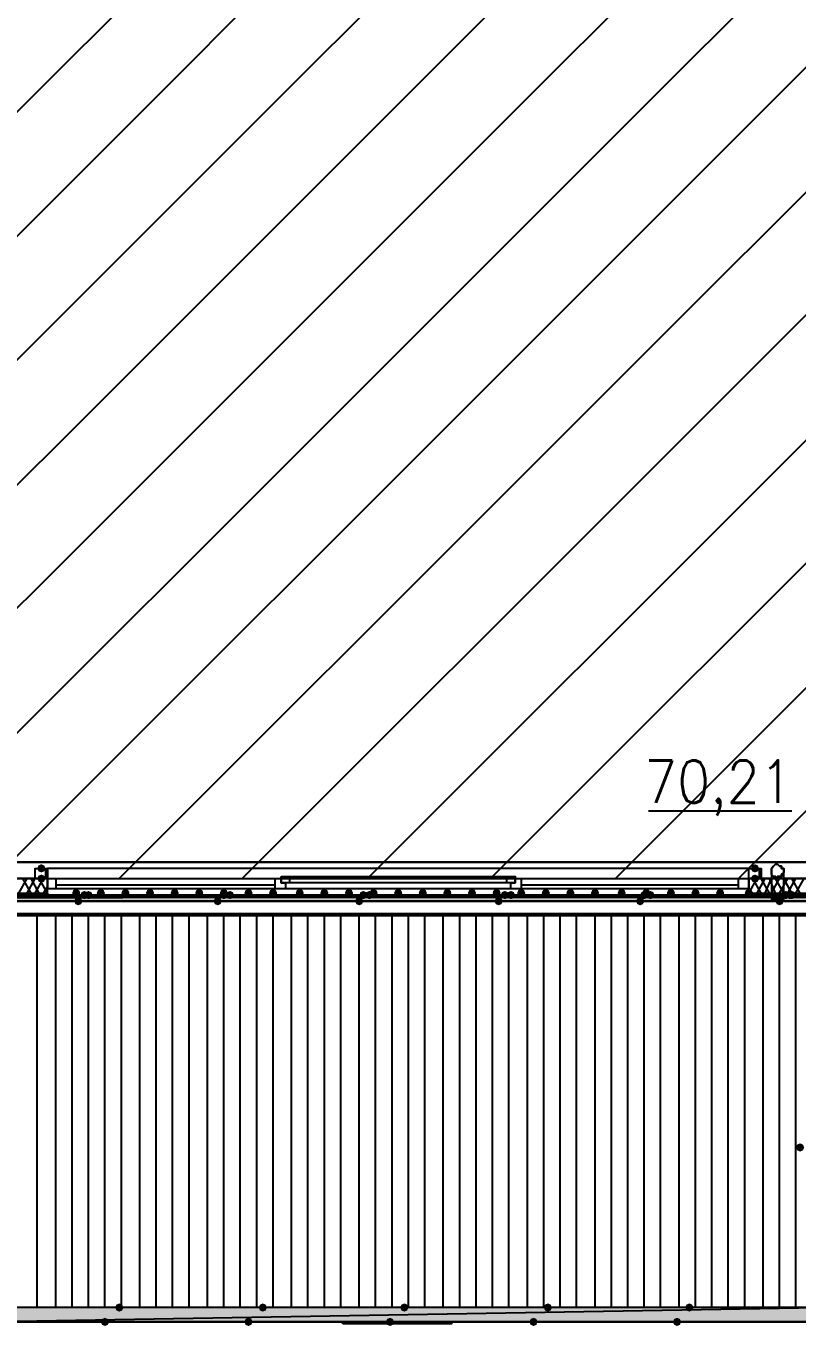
# Model space of a CAD drawing. Header units: millimetres. Extents: x 0 to 420, y 0 to 297.
# Drawn here: x 277.64 to 293.56, y 110.74 to 137.56 of the extents above; entities that cross this region are included whole.
import ezdxf

# ---------------------------------------------------------------- set-up
doc = ezdxf.new("R2010")
doc.units = ezdxf.units.MM
doc.layers.get('0').update_dxf_attribs({"linetype": 'CONTINUOUS'})
doc.styles.get("Standard").update_dxf_attribs({"font": 'STANDARD'})

msp = doc.modelspace()

# ---------------------------------------------------------------- hatches: boundary and pattern name
at = {"true_color": 0x000007}
for points in [[(278.045333, 120.184333), (278.020463, 120.124537), (277.960667, 120.099667), (277.900871, 120.124537), (277.876, 120.184333), (277.900871, 120.244129), (277.960667, 120.269), (278.020462, 120.244129)], [(292.777333, 120.184333), (292.752462, 120.124537), (292.692667, 120.099667), (292.632871, 120.124537), (292.608, 120.184333), (292.632871, 120.244129), (292.692667, 120.269), (292.752462, 120.244129)], [(278.045333, 119.972667), (278.020463, 119.912871), (277.960667, 119.888), (277.900871, 119.912871), (277.876, 119.972667), (277.900871, 120.032462), (277.960667, 120.057333), (278.020462, 120.032463)], [(292.777333, 119.972667), (292.752462, 119.912871), (292.692667, 119.888), (292.632871, 119.912871), (292.608, 119.972667), (292.632871, 120.032462), (292.692667, 120.057333), (292.752462, 120.032463)], [(278.765, 119.676333), (278.740129, 119.616537), (278.680333, 119.591667), (278.620538, 119.616537), (278.595667, 119.676333), (278.620537, 119.736129), (278.680333, 119.761), (278.740129, 119.736129)], [(279.273, 119.676333), (279.248129, 119.616537), (279.188333, 119.591667), (279.128537, 119.616537), (279.103667, 119.676333), (279.128537, 119.736129), (279.188333, 119.761), (279.248129, 119.736129)], [(279.781, 119.676333), (279.756129, 119.616537), (279.696333, 119.591667), (279.636538, 119.616537), (279.611667, 119.676333), (279.636537, 119.736129), (279.696333, 119.761), (279.756129, 119.736129)], [(280.289, 119.676333), (280.264129, 119.616537), (280.204333, 119.591667), (280.144538, 119.616537), (280.119667, 119.676333), (280.144537, 119.736129), (280.204333, 119.761), (280.264129, 119.736129)], [(280.797, 119.676333), (280.772129, 119.616537), (280.712333, 119.591667), (280.652537, 119.616537), (280.627667, 119.676333), (280.652537, 119.736129), (280.712333, 119.761), (280.772129, 119.736129)], [(281.305, 119.676333), (281.280129, 119.616537), (281.220333, 119.591667), (281.160538, 119.616537), (281.135667, 119.676333), (281.160537, 119.736129), (281.220333, 119.761), (281.280129, 119.736129)], [(281.813, 119.676333), (281.788129, 119.616537), (281.728333, 119.591667), (281.668537, 119.616537), (281.643667, 119.676333), (281.668537, 119.736129), (281.728333, 119.761), (281.788129, 119.736129)], [(282.321, 119.676333), (282.296129, 119.616537), (282.236333, 119.591667), (282.176537, 119.616537), (282.151667, 119.676333), (282.176537, 119.736129), (282.236333, 119.761), (282.296129, 119.736129)], [(282.829, 119.676333), (282.804129, 119.616537), (282.744333, 119.591667), (282.684538, 119.616537), (282.659667, 119.676333), (282.684537, 119.736129), (282.744333, 119.761), (282.804129, 119.736129)], [(283.379333, 119.676333), (283.354462, 119.616537), (283.294667, 119.591667), (283.234871, 119.616537), (283.21, 119.676333), (283.234871, 119.736129), (283.294667, 119.761), (283.354462, 119.736129)], [(283.887333, 119.676333), (283.862462, 119.616537), (283.802667, 119.591667), (283.742871, 119.616537), (283.718, 119.676333), (283.742871, 119.736129), (283.802667, 119.761), (283.862462, 119.736129)], [(284.395333, 119.676333), (284.370463, 119.616537), (284.310667, 119.591667), (284.250871, 119.616537), (284.226, 119.676333), (284.250871, 119.736129), (284.310667, 119.761), (284.370462, 119.736129)], [(284.903333, 119.676333), (284.878462, 119.616537), (284.818667, 119.591667), (284.758871, 119.616537), (284.734, 119.676333), (284.758871, 119.736129), (284.818667, 119.761), (284.878462, 119.736129)], [(285.411333, 119.676333), (285.386462, 119.616537), (285.326667, 119.591667), (285.266871, 119.616537), (285.242, 119.676333), (285.266871, 119.736129), (285.326667, 119.761), (285.386462, 119.736129)], [(285.919333, 119.676333), (285.894462, 119.616537), (285.834667, 119.591667), (285.774871, 119.616537), (285.75, 119.676333), (285.774871, 119.736129), (285.834667, 119.761), (285.894462, 119.736129)], [(286.427333, 119.676333), (286.402462, 119.616537), (286.342667, 119.591667), (286.282871, 119.616537), (286.258, 119.676333), (286.282871, 119.736129), (286.342667, 119.761), (286.402462, 119.736129)], [(286.935333, 119.676333), (286.910462, 119.616537), (286.850667, 119.591667), (286.790871, 119.616537), (286.766, 119.676333), (286.790871, 119.736129), (286.850667, 119.761), (286.910462, 119.736129)], [(287.443333, 119.676333), (287.418463, 119.616537), (287.358667, 119.591667), (287.298871, 119.616537), (287.274, 119.676333), (287.298871, 119.736129), (287.358667, 119.761), (287.418462, 119.736129)], [(287.951333, 119.676333), (287.926462, 119.616537), (287.866667, 119.591667), (287.806871, 119.616537), (287.782, 119.676333), (287.806871, 119.736129), (287.866667, 119.761), (287.926462, 119.736129)], [(288.459333, 119.676333), (288.434463, 119.616537), (288.374667, 119.591667), (288.314871, 119.616537), (288.29, 119.676333), (288.314871, 119.736129), (288.374667, 119.761), (288.434462, 119.736129)], [(288.967333, 119.676333), (288.942462, 119.616537), (288.882667, 119.591667), (288.822871, 119.616537), (288.798, 119.676333), (288.822871, 119.736129), (288.882667, 119.761), (288.942462, 119.736129)], [(289.475333, 119.676333), (289.450462, 119.616537), (289.390667, 119.591667), (289.330871, 119.616537), (289.306, 119.676333), (289.330871, 119.736129), (289.390667, 119.761), (289.450462, 119.736129)], [(290.025667, 119.676333), (290.000796, 119.616537), (289.941, 119.591667), (289.881204, 119.616537), (289.856333, 119.676333), (289.881204, 119.736129), (289.941, 119.761), (290.000796, 119.736129)], [(290.533667, 119.676333), (290.508796, 119.616537), (290.449, 119.591667), (290.389204, 119.616537), (290.364333, 119.676333), (290.389204, 119.736129), (290.449, 119.761), (290.508796, 119.736129)], [(291.041667, 119.676333), (291.016796, 119.616537), (290.957, 119.591667), (290.897204, 119.616537), (290.872333, 119.676333), (290.897204, 119.736129), (290.957, 119.761), (291.016796, 119.736129)], [(291.549667, 119.676333), (291.524796, 119.616537), (291.465, 119.591667), (291.405204, 119.616537), (291.380333, 119.676333), (291.405204, 119.736129), (291.465, 119.761), (291.524796, 119.736129)], [(292.057667, 119.676333), (292.032796, 119.616537), (291.973, 119.591667), (291.913204, 119.616537), (291.888333, 119.676333), (291.913204, 119.736129), (291.973, 119.761), (292.032796, 119.736129)], [(292.650333, 119.676333), (292.625463, 119.616537), (292.565667, 119.591667), (292.505871, 119.616537), (292.481, 119.676333), (292.505871, 119.736129), (292.565667, 119.761), (292.625462, 119.736129)], [(293.708667, 114.427), (293.683796, 114.367204), (293.624, 114.342333), (293.564204, 114.367204), (293.539333, 114.427), (293.564204, 114.486796), (293.624, 114.511667), (293.683796, 114.486796)]]:
    msp.add_hatch(color=0, dxfattribs=at).paths.add_polyline_path(points, flags=0)
h = msp.add_hatch(color=0, dxfattribs=at)
h.paths.add_polyline_path([(381.550333, 119.507), (119.507, 119.507), (381.550333, 119.634)], flags=0)
h.paths.add_polyline_path([(119.507, 119.507), (381.550333, 119.634), (119.507, 119.634)], flags=0)
at = {"true_color": 0x0000fe}
for points in [[(278.934333, 119.634), (278.909462, 119.574204), (278.849667, 119.549333), (278.789871, 119.574204), (278.765, 119.634), (278.789871, 119.693796), (278.849667, 119.718667), (278.909462, 119.693796)], [(279.019, 119.634), (278.994129, 119.574204), (278.934333, 119.549333), (278.874537, 119.574204), (278.849667, 119.634), (278.874537, 119.693796), (278.934333, 119.718667), (278.994129, 119.693796)], [(279.019, 119.634), (278.994129, 119.574204), (278.934333, 119.549333), (278.874537, 119.574204), (278.849667, 119.634), (278.874537, 119.693796), (278.934333, 119.718667), (278.994129, 119.693796)], [(281.813, 119.634), (281.788129, 119.574204), (281.728333, 119.549333), (281.668537, 119.574204), (281.643667, 119.634), (281.668537, 119.693796), (281.728333, 119.718667), (281.788129, 119.693796)], [(281.94, 119.634), (281.915129, 119.574204), (281.855333, 119.549333), (281.795538, 119.574204), (281.770667, 119.634), (281.795537, 119.693796), (281.855333, 119.718667), (281.915129, 119.693796)], [(281.94, 119.634), (281.915129, 119.574204), (281.855333, 119.549333), (281.795538, 119.574204), (281.770667, 119.634), (281.795537, 119.693796), (281.855333, 119.718667), (281.915129, 119.693796)], [(284.691667, 119.634), (284.666796, 119.574204), (284.607, 119.549333), (284.547204, 119.574204), (284.522333, 119.634), (284.547204, 119.693796), (284.607, 119.718667), (284.666796, 119.693796)], [(284.818667, 119.634), (284.793796, 119.574204), (284.734, 119.549333), (284.674204, 119.574204), (284.649333, 119.634), (284.674204, 119.693796), (284.734, 119.718667), (284.793796, 119.693796)], [(284.818667, 119.634), (284.793796, 119.574204), (284.734, 119.549333), (284.674204, 119.574204), (284.649333, 119.634), (284.674204, 119.693796), (284.734, 119.718667), (284.793796, 119.693796)], [(287.612667, 119.634), (287.587796, 119.574204), (287.528, 119.549333), (287.468204, 119.574204), (287.443333, 119.634), (287.468204, 119.693796), (287.528, 119.718667), (287.587796, 119.693796)], [(287.739667, 119.634), (287.714796, 119.574204), (287.655, 119.549333), (287.595204, 119.574204), (287.570333, 119.634), (287.595204, 119.693796), (287.655, 119.718667), (287.714796, 119.693796)], [(287.739667, 119.634), (287.714796, 119.574204), (287.655, 119.549333), (287.595204, 119.574204), (287.570333, 119.634), (287.595204, 119.693796), (287.655, 119.718667), (287.714796, 119.693796)], [(290.491333, 119.634), (290.466462, 119.574204), (290.406667, 119.549333), (290.346871, 119.574204), (290.322, 119.634), (290.346871, 119.693796), (290.406667, 119.718667), (290.466462, 119.693796)], [(290.618333, 119.634), (290.593462, 119.574204), (290.533667, 119.549333), (290.473871, 119.574204), (290.449, 119.634), (290.473871, 119.693796), (290.533667, 119.718667), (290.593462, 119.693796)], [(290.618333, 119.634), (290.593462, 119.574204), (290.533667, 119.549333), (290.473871, 119.574204), (290.449, 119.634), (290.473871, 119.693796), (290.533667, 119.718667), (290.593462, 119.693796)], [(293.412333, 119.634), (293.387462, 119.574204), (293.327667, 119.549333), (293.267871, 119.574204), (293.243, 119.634), (293.267871, 119.693796), (293.327667, 119.718667), (293.387462, 119.693796)], [(293.497, 119.634), (293.472129, 119.574204), (293.412333, 119.549333), (293.352538, 119.574204), (293.327667, 119.634), (293.352537, 119.693796), (293.412333, 119.718667), (293.472129, 119.693796)], [(293.539333, 119.634), (293.514462, 119.574204), (293.454667, 119.549333), (293.394871, 119.574204), (293.37, 119.634), (293.394871, 119.693796), (293.454667, 119.718667), (293.514462, 119.693796)], [(278.807333, 119.507), (278.782462, 119.447204), (278.722667, 119.422333), (278.662871, 119.447204), (278.638, 119.507), (278.662871, 119.566796), (278.722667, 119.591667), (278.782462, 119.566796)], [(281.686, 119.507), (281.661129, 119.447204), (281.601333, 119.422333), (281.541538, 119.447204), (281.516667, 119.507), (281.541537, 119.566796), (281.601333, 119.591667), (281.661129, 119.566796)], [(284.607, 119.507), (284.582129, 119.447204), (284.522333, 119.422333), (284.462538, 119.447204), (284.437667, 119.507), (284.462537, 119.566796), (284.522333, 119.591667), (284.582129, 119.566796)], [(287.485667, 119.507), (287.460796, 119.447204), (287.401, 119.422333), (287.341204, 119.447204), (287.316333, 119.507), (287.341204, 119.566796), (287.401, 119.591667), (287.460796, 119.566796)], [(290.406667, 119.507), (290.381796, 119.447204), (290.322, 119.422333), (290.262204, 119.447204), (290.237333, 119.507), (290.262204, 119.566796), (290.322, 119.591667), (290.381796, 119.566796)], [(293.285333, 119.507), (293.260463, 119.447204), (293.200667, 119.422333), (293.140871, 119.447204), (293.116, 119.507), (293.140871, 119.566796), (293.200667, 119.591667), (293.260462, 119.566796)], [(279.654, 111.125), (279.629129, 111.065204), (279.569333, 111.040333), (279.509537, 111.065204), (279.484667, 111.125), (279.509537, 111.184796), (279.569333, 111.209667), (279.629129, 111.184796)], [(282.617333, 111.125), (282.592463, 111.065204), (282.532667, 111.040333), (282.472871, 111.065204), (282.448, 111.125), (282.472871, 111.184796), (282.532667, 111.209667), (282.592462, 111.184796)], [(285.538333, 111.125), (285.513462, 111.065204), (285.453667, 111.040333), (285.393871, 111.065204), (285.369, 111.125), (285.393871, 111.184796), (285.453667, 111.209667), (285.513462, 111.184796)], [(288.501667, 111.125), (288.476796, 111.065204), (288.417, 111.040333), (288.357204, 111.065204), (288.332333, 111.125), (288.357204, 111.184796), (288.417, 111.209667), (288.476796, 111.184796)], [(291.422667, 111.125), (291.397796, 111.065204), (291.338, 111.040333), (291.278204, 111.065204), (291.253333, 111.125), (291.278204, 111.184796), (291.338, 111.209667), (291.397796, 111.184796)], [(279.357667, 110.828667), (279.332796, 110.768871), (279.273, 110.744), (279.213204, 110.768871), (279.188333, 110.828667), (279.213204, 110.888462), (279.273, 110.913333), (279.332796, 110.888463)], [(282.321, 110.828667), (282.296129, 110.768871), (282.236333, 110.744), (282.176537, 110.768871), (282.151667, 110.828667), (282.176537, 110.888462), (282.236333, 110.913333), (282.296129, 110.888463)], [(285.242, 110.828667), (285.217129, 110.768871), (285.157333, 110.744), (285.097538, 110.768871), (285.072667, 110.828667), (285.097537, 110.888462), (285.157333, 110.913333), (285.217129, 110.888463)], [(288.205333, 110.828667), (288.180462, 110.768871), (288.120667, 110.744), (288.060871, 110.768871), (288.036, 110.828667), (288.060871, 110.888462), (288.120667, 110.913333), (288.180462, 110.888463)], [(291.168667, 110.828667), (291.143796, 110.768871), (291.084, 110.744), (291.024204, 110.768871), (290.999333, 110.828667), (291.024204, 110.888462), (291.084, 110.913333), (291.143796, 110.888463)]]:
    msp.add_hatch(color=0, dxfattribs=at).paths.add_polyline_path(points, flags=0)
at = {"true_color": 0x000007}
h = msp.add_hatch(color=0, dxfattribs=at)
h.paths.add_polyline_path([(294.005, 110.828667), (276.648333, 110.828667), (294.005, 111.125)], flags=0)
h.paths.add_polyline_path([(276.648333, 110.828667), (294.005, 111.125), (276.648333, 111.125)], flags=0)

# ---------------------------------------------------------------- linework, layer by layer
at = {"color": 0, "true_color": 0x000007}
for points in [[(392.938, 236.601), (258.868333, 236.601), (258.868333, 205.613), (242.189, 205.613), (242.189, 236.601), (108.161667, 236.601), (108.161667, 119.972667), (242.189, 119.972667), (242.189, 150.960667), (258.868333, 150.960667), (258.868333, 119.972667), (392.938, 119.972667)], [(242.189, 236.262333), (242.189, 205.613), (258.868333, 205.613), (258.868333, 236.262333), (392.557, 236.262333), (392.557, 120.311333), (258.868333, 120.311333), (258.868333, 150.960667), (242.189, 150.960667), (242.189, 120.311333), (108.500333, 120.311333), (108.500333, 236.262333)], [(277.833667, 120.184333), (278.045333, 120.184333), (278.045333, 119.972667), (277.833667, 119.972667), (277.833667, 120.184333), (278.087667, 120.184333), (278.087667, 119.972667), (277.833667, 119.972667)], [(292.565667, 120.184333), (292.777333, 120.184333), (292.777333, 119.972667), (292.565667, 119.972667), (292.565667, 120.184333), (292.819667, 120.184333), (292.819667, 119.972667), (292.565667, 119.972667)], [(293.031333, 120.142), (293.031333, 120.184333), (293.073667, 120.226667), (293.116, 120.269), (293.158333, 120.269), (293.200667, 120.226667), (293.243, 120.226667), (293.243, 120.184333), (293.285333, 120.184333), (293.285333, 120.142), (293.285333, 120.099667), (293.243, 120.057333), (293.243, 120.015), (293.200667, 120.015), (293.158333, 120.015), (293.158333, 119.972667), (293.116, 119.972667), (293.116, 120.015), (293.073667, 120.015), (293.031333, 120.057333), (293.031333, 120.099667), (293.031333, 120.142), (293.031333, 120.099667), (293.031333, 120.057333), (293.073667, 120.015), (293.116, 120.015), (293.116, 119.972667), (293.158333, 119.972667), (293.158333, 120.015), (293.200667, 120.015), (293.243, 120.015), (293.243, 120.057333), (293.285333, 120.099667), (293.285333, 120.142), (293.285333, 120.184333), (293.243, 120.184333), (293.243, 120.226667), (293.200667, 120.226667), (293.158333, 120.269), (293.116, 120.269), (293.073667, 120.226667), (293.031333, 120.184333)], [(293.285333, 120.142), (293.285333, 120.184333), (293.243, 120.184333), (293.243, 120.226667), (293.200667, 120.226667), (293.158333, 120.269), (293.116, 120.269), (293.073667, 120.226667), (293.031333, 120.184333), (293.031333, 120.142), (293.031333, 120.099667), (293.031333, 120.057333), (293.073667, 120.015), (293.116, 120.015), (293.116, 119.972667), (293.158333, 119.972667), (293.158333, 120.015), (293.200667, 120.015), (293.243, 120.015), (293.243, 120.057333), (293.285333, 120.099667)], [(278.087667, 119.972667), (278.087667, 119.761)], [(282.913667, 120.015), (283.083, 120.015), (283.083, 119.888), (282.913667, 119.888)], [(287.739667, 119.888), (287.570333, 119.888), (287.570333, 120.015), (287.739667, 120.015)], [(292.565667, 119.972667), (292.565667, 119.761)], [(381.550333, 119.507), (119.507, 119.507), (381.550333, 119.634)], [(119.507, 119.507), (381.550333, 119.634), (119.507, 119.634)], [(294.005, 119.591667), (276.606, 119.591667), (276.606, 119.210667), (294.005, 119.210667)], [(293.031333, 119.591667), (293.031333, 119.549333), (293.073667, 119.549333), (293.116, 119.549333), (293.158333, 119.549333), (293.200667, 119.549333), (293.243, 119.549333), (293.285333, 119.549333), (293.285333, 119.591667), (293.243, 119.591667), (293.200667, 119.591667), (293.158333, 119.591667), (293.116, 119.591667), (293.073667, 119.591667)], [(381.550333, 111.675333), (381.550333, 111.125), (119.507, 111.125), (119.507, 111.675333), (119.507, 118.660333), (119.507, 119.253), (381.550333, 119.253), (381.550333, 118.660333)], [(294.005, 110.828667), (276.648333, 110.828667), (294.005, 111.125)], [(276.648333, 110.828667), (294.005, 111.125), (276.648333, 111.125)], [(363.558667, 111.125), (363.558667, 110.828667), (346.202, 110.828667), (346.202, 111.125), (346.202, 110.828667), (328.803, 110.828667), (328.803, 111.125), (328.803, 110.828667), (311.404, 110.828667), (311.404, 111.125), (311.404, 110.828667), (294.005, 110.828667), (294.005, 111.125), (276.648333, 111.125), (276.648333, 110.828667), (294.005, 110.828667), (294.005, 111.125), (311.404, 111.125), (328.803, 111.125), (346.202, 111.125)], [(284.183667, 110.786333), (284.183667, 110.828667), (286.427333, 110.828667), (286.427333, 110.786333)]]:
    msp.add_lwpolyline(points, close=True, dxfattribs=at)
at = {"color": 0, "true_color": 0x0000fe}
msp.add_lwpolyline([(242.189, 236.262333), (108.500333, 236.262333), (108.500333, 120.311333), (242.189, 120.311333), (242.189, 150.960667), (258.868333, 150.960667), (258.868333, 120.311333), (392.557, 120.311333), (392.557, 236.262333), (258.868333, 236.262333), (258.868333, 205.613), (242.189, 205.613)], close=True, dxfattribs=at)
at = {"color": 0, "true_color": 0x000004}
for points in [[(261.620001, 119.972666), (296.121667, 154.431999)], [(264.202334, 119.972666), (298.661667, 154.431999)], [(266.742334, 119.972666), (301.244, 154.431999)], [(269.324667, 119.972666), (303.826334, 154.431999)], [(271.864667, 119.972666), (306.366334, 154.431999)], [(274.447001, 119.972666), (308.948667, 154.431999)], [(276.987001, 119.972666), (311.488667, 154.431999)], [(279.569334, 119.972666), (314.071, 154.431999)], [(282.109334, 119.972666), (316.611, 154.431999)], [(284.691667, 119.972666), (319.193334, 154.431999)], [(287.231667, 119.972666), (321.733334, 154.431999)], [(289.814001, 119.972666), (324.315667, 154.431999)], [(292.354001, 119.972666), (326.855667, 154.431999)]]:
    msp.add_lwpolyline(points, dxfattribs=at)
at = {"color": 0, "true_color": 0x00002b}
msp.add_lwpolyline([(276.775333, 119.972667), (293.878, 119.972667), (293.878, 154.432), (276.775333, 154.432)], close=True, dxfattribs=at)
at = {"color": 0, "true_color": 0x000007}
for points in [[(290.491333, 121.369667), (293.454667, 121.369667)], [(285.326667, 120.184333), (278.087667, 120.184333), (278.087667, 120.057333)], [(285.326667, 120.184333), (278.087667, 120.184333), (278.087667, 120.057333)], [(292.565667, 120.057333), (292.565667, 120.184333), (285.326667, 120.184333)], [(292.565667, 120.057333), (292.565667, 120.184333), (285.326667, 120.184333)], [(278.087667, 119.972667), (275.166667, 119.972667)], [(277.495, 119.676333), (277.664333, 119.972667)], [(277.749, 119.676333), (277.579667, 119.972667)], [(277.664333, 119.676333), (277.833667, 119.972667)], [(277.918333, 119.676333), (277.749, 119.972667)], [(277.833667, 119.676333), (278.003, 119.972667)], [(278.087667, 119.676333), (277.918333, 119.972667)], [(278.087667, 120.057333), (278.087667, 119.972667), (285.326667, 119.972667)], [(278.087667, 120.057333), (278.087667, 119.972667), (285.326667, 119.972667)], [(278.087667, 119.676333), (278.087667, 119.761), (278.087667, 119.972667)], [(278.087667, 119.972667), (292.565667, 119.972667)], [(278.087667, 119.972667), (278.257, 119.972667), (278.257, 119.761), (278.087667, 119.761)], [(278.257, 119.972667), (282.786667, 119.972667)], [(282.871333, 119.761), (282.786667, 119.761), (282.786667, 119.972667), (282.871333, 119.972667)], [(282.871333, 119.972667), (282.913667, 119.972667), (282.913667, 119.888), (282.998333, 119.888), (282.998333, 119.761), (282.871333, 119.761)], [(283.083, 120.015), (287.570333, 120.015)], [(283.083, 120.015), (287.570333, 120.015)], [(283.083, 119.972667), (287.570333, 119.972667)], [(287.570333, 119.888), (283.083, 119.888)], [(285.326667, 119.972667), (292.565667, 119.972667), (292.565667, 120.057333)], [(285.326667, 119.972667), (292.565667, 119.972667), (292.565667, 120.057333)], [(287.739667, 119.761), (287.655, 119.761), (287.655, 119.888), (287.739667, 119.888), (287.739667, 119.972667)], [(287.739667, 119.972667), (287.866667, 119.972667), (287.866667, 119.761), (287.739667, 119.761)], [(287.866667, 119.972667), (292.354, 119.972667)], [(292.565667, 119.761), (292.354, 119.761), (292.354, 119.972667), (292.565667, 119.972667)], [(292.565667, 119.676333), (292.735, 119.972667)], [(292.565667, 119.676333), (292.565667, 119.761), (292.565667, 119.972667)], [(295.486667, 119.972667), (292.565667, 119.972667)], [(292.819667, 119.676333), (292.650333, 119.972667)], [(292.735, 119.676333), (292.904333, 119.972667)], [(292.989, 119.676333), (292.819667, 119.972667)], [(292.904333, 119.676333), (293.031333, 119.972667)], [(293.116, 119.676333), (292.989, 119.972667)], [(293.031333, 120.142), (293.031333, 119.591667)], [(293.031333, 119.676333), (293.200667, 119.972667)], [(293.285333, 119.676333), (293.116, 119.972667)], [(293.200667, 119.676333), (293.37, 119.972667)], [(293.285333, 119.591667), (293.285333, 120.142)], [(293.454667, 119.676333), (293.285333, 119.972667)], [(293.37, 119.676333), (293.539333, 119.972667)], [(293.624, 119.676333), (293.454667, 119.972667)], [(293.539333, 119.676333), (293.708667, 119.972667)], [(381.846667, 119.634), (119.507, 119.634), (381.846667, 119.634), (119.507, 119.634)], [(381.550333, 119.634), (119.507, 119.634)], [(381.846667, 119.634), (381.550333, 119.634), (119.507, 119.634)], [(381.846667, 119.634), (119.507, 119.634), (119.507, 119.507)], [(275.166667, 119.676333), (278.087667, 119.676333)], [(278.003, 119.676333), (278.087667, 119.803333)], [(278.087667, 119.676333), (278.087667, 119.761)], [(278.087667, 119.676333), (278.087667, 119.591667), (292.565667, 119.591667), (292.565667, 119.676333)], [(278.257, 119.845667), (282.786667, 119.845667)], [(282.786667, 119.761), (278.257, 119.761)], [(287.655, 119.761), (282.998333, 119.761)], [(287.866667, 119.845667), (292.354, 119.845667)], [(292.354, 119.761), (287.866667, 119.761)], [(292.650333, 119.676333), (292.565667, 119.761)], [(292.565667, 119.676333), (292.565667, 119.761)], [(292.565667, 119.676333), (295.486667, 119.676333)], [(119.507, 119.507), (381.550333, 119.507)], [(294.005, 111.125), (276.648333, 111.125)], [(286.427333, 110.828667), (286.427333, 110.786333), (284.183667, 110.786333)]]:
    msp.add_lwpolyline(points, dxfattribs=at)
at = {"color": 0, "true_color": 0x0000fd}
for points in [[(277.876, 111.125), (277.876, 119.253)], [(278.257, 111.125), (278.257, 119.253)], [(278.595667, 111.125), (278.595667, 119.253)], [(278.934333, 111.125), (278.934333, 119.253)], [(279.273, 111.125), (279.273, 119.253)], [(279.611667, 111.125), (279.611667, 119.253)], [(279.992667, 111.125), (279.992667, 119.253)], [(280.331333, 111.125), (280.331333, 119.253)], [(280.67, 111.125), (280.67, 119.253)], [(281.008667, 111.125), (281.008667, 119.253)], [(281.389667, 111.125), (281.389667, 119.253)], [(281.728333, 111.125), (281.728333, 119.253)], [(282.067, 111.125), (282.067, 119.253)], [(282.405667, 111.125), (282.405667, 119.253)], [(282.744333, 111.125), (282.744333, 119.253)], [(283.125333, 111.125), (283.125333, 119.253)], [(283.464, 111.125), (283.464, 119.253)], [(283.802667, 111.125), (283.802667, 119.253)], [(284.141333, 111.125), (284.141333, 119.253)], [(284.522333, 111.125), (284.522333, 119.253)], [(284.861, 111.125), (284.861, 119.253)], [(285.199667, 111.125), (285.199667, 119.253)], [(285.538333, 111.125), (285.538333, 119.253)], [(285.877, 111.125), (285.877, 119.253)], [(286.258, 111.125), (286.258, 119.253)], [(286.596667, 111.125), (286.596667, 119.253)], [(286.935333, 111.125), (286.935333, 119.253)], [(287.274, 111.125), (287.274, 119.253)], [(287.612667, 111.125), (287.612667, 119.253)], [(287.993667, 111.125), (287.993667, 119.253)], [(288.332333, 111.125), (288.332333, 119.253)], [(288.671, 111.125), (288.671, 119.253)], [(289.009667, 111.125), (289.009667, 119.253)], [(289.390667, 111.125), (289.390667, 119.253)], [(289.729333, 111.125), (289.729333, 119.253)], [(290.068, 111.125), (290.068, 119.253)], [(290.406667, 111.125), (290.406667, 119.253)], [(290.745333, 111.125), (290.745333, 119.253)], [(291.126333, 111.125), (291.126333, 119.253)], [(291.465, 111.125), (291.465, 119.253)], [(291.803667, 111.125), (291.803667, 119.253)], [(292.142333, 111.125), (292.142333, 119.253)], [(292.481, 111.125), (292.481, 119.253)], [(292.862, 111.125), (292.862, 119.253)], [(293.200667, 111.125), (293.200667, 119.253)], [(293.539333, 111.125), (293.539333, 119.253)]]:
    msp.add_lwpolyline(points, dxfattribs=at)

# ---------------------------------------------------------------- texts
at = {"color": 0, "true_color": 0x000007, "insert": (290.406667, 122.411039), "char_height": 0.872032, "width": 2.56764984, "attachment_point": 1}
msp.add_mtext('70,21', dxfattribs=at)

doc.saveas('drawing.dxf')
